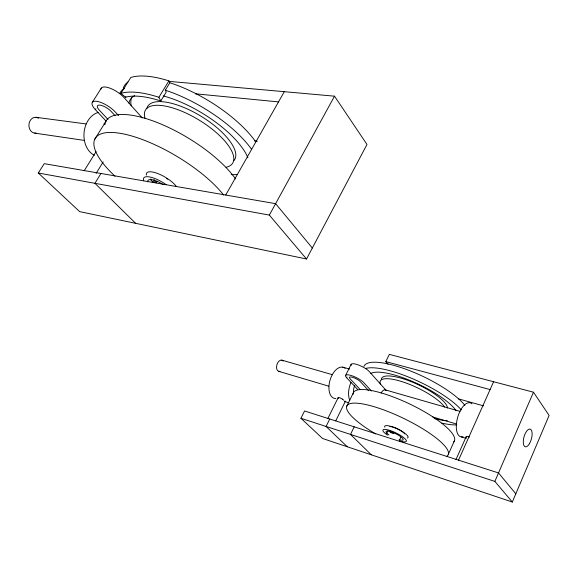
<?xml version="1.0" encoding="UTF-8"?>
<svg xmlns="http://www.w3.org/2000/svg" width="578" height="578" viewBox="0 0 578 578"><rect width="100%" height="100%" fill="white"/><g stroke="black" fill="none" stroke-linecap="round" stroke-linejoin="round"><path stroke-width="0.87" d="M515.807 493.8L498.525 472.934L304.584 410.98L300.921 418.27L322.575 438.492L512.318 502.022L549.1 415.438L533.48 392.202L389.312 354.379L385.801 361.618L388.113 364.321M512.318 502.022L494.855 481.402L533.48 392.202M455.977 459.546L466.078 436.982M458.527 460.153L493.598 381.74M448.282 454.416L454.481 440.674M399.593 439.909L400.8 437.322M394.023 432.604L393.575 433.551A6.488 1.517 25.8 0 0 390.735 432.655L391.068 431.947M392.7 431.556L392.368 432.272L393.575 433.551M386.827 433.204L387.939 430.863M389.861 430.668L389.521 431.376L390.735 432.655M354.191 426.824L350.514 434.41L371.264 454.799M346.786 406.204L353.31 392.895M335.775 420.806L345.225 401.58M357.659 389.493L346.648 377.745L346.988 377.058M327.871 418.479L338.166 397.664A4.068 1.185 33.7 0 1 342.479 399.261M329.756 419.021L326.086 426.456L347.299 446.772M345.572 375.512L351.034 364.487M312.322 248.02L275.605 203.666L44.239 163.661L38.307 173.003L79.677 211.642L306.528 259.009L366.979 144.464L334.525 96.179L168.827 81.346M306.528 259.009L269.341 215.095L334.525 96.179M225.723 195.046L284.297 91.685M154.232 179.563L153.864 180.177L156.27 182.72L157.187 181.181M150.872 178.985L150.504 179.599L152.917 182.142L153.278 181.528M160.814 100.984L158.899 97.277L168.899 80.877A84.005 32.332 31.5 0 0 130.801 77.481L120.896 93.361L125.563 97.249A78.398 28.951 31.3 0 1 160.814 100.984L166.226 92.083L165.294 90.219L169.831 82.77L168.899 80.877M100.969 173.472L94.929 183.313L135.678 223.354M96.107 173.407L103.187 161.898M125.563 97.249L125.903 96.707M84.171 170.828L96.049 151.66M94.734 139.327L105.593 121.893M106.236 121.25L95.37 109.654L95.926 108.772M92.401 102.234L101.36 88.051M195.35 93.795L278.509 101.894M254.58 140.953L257.261 141.292M36.009 117.305L86.021 123.93M34.687 133.121L84.518 140.44M38.307 173.003L269.341 215.095M385.801 361.618L490.101 389.565M458.491 398.863L483.555 405.872M342.754 367.16L349.574 369.067M281.71 360.116L332.538 374.725M385.114 389.832L460.016 411.355M278.885 371.387L328.752 386.162M432.778 416.984L456.837 424.108M344.38 401.428L348.563 402.678M461.36 436.917L466.236 438.42M300.921 418.27L494.855 481.402M108.007 119.451L99.3 110.123A9.248 3.266 32.9 0 1 99.98 105.124A9.248 3.266 32.9 0 1 111.258 111.547L115.073 115.687M359.95 389.319L350.051 378.72A6.423 1.691 26.4 0 1 352.529 377.311A6.423 1.691 26.4 0 1 360.361 381.675L368.547 390.555M118.562 115.586L115.297 112.031A15.418 5.44 32.9 0 0 96.468 101.287A15.418 5.44 32.9 0 0 95.37 109.654M371.459 390.974L363.829 382.672A10.707 2.825 26.4 0 0 350.759 375.375A10.707 2.825 26.4 0 0 346.648 377.745M142.246 117.919L124.183 97.74A15.339 5.621 33.1 0 0 109.921 88.152A15.339 5.621 33.1 0 0 100.919 89.149M380.555 384.392A36.327 9.848 25.5 0 1 405.243 382.737A36.327 9.848 25.5 0 1 444.641 407.071M363.952 366.401A57.641 15.938 25.4 0 1 408.986 370.397A57.641 15.938 25.4 0 1 464.871 405.322M456.454 424.909A57.742 15.664 25.5 0 1 441.845 423.125M365.469 368.526A57.742 15.664 25.5 0 1 413.154 378.973A57.742 15.664 25.5 0 1 461.309 409.889M447.329 420.77A49.166 13.33 25.5 0 1 434.179 418.494M370.859 373.446A49.166 13.33 25.5 0 1 413.826 382.051A49.166 13.33 25.5 0 1 456.143 410.763M381.386 379.334A36.291 9.934 25.4 0 1 414.563 383.055A36.291 9.934 25.4 0 1 447.466 408.039M353.064 394.348A55.958 14.089 25.6 0 1 408.769 403.545A55.958 14.089 25.6 0 1 453.737 441.917M375.758 433.962A56.196 13.424 25.7 0 1 350.427 403.552A56.196 13.424 25.7 0 1 414.614 424.064A56.196 13.424 25.7 0 1 446.31 456.512M389.832 426.6A8.634 2.059 25.8 0 1 398.032 429.013A8.634 2.059 25.8 0 1 404.643 433.883M145.049 118.353A51.037 19.255 31.4 0 1 198.442 119.675A51.037 19.255 31.4 0 1 226.15 167.259M119.942 92.841A81.187 30.67 31.4 0 1 124.588 88.391M165.294 90.219A81.187 30.67 31.4 0 1 251.286 148.871M237.377 174.513A69.028 26.299 31.5 0 1 231.2 174.57M131.249 105.918A69.028 26.299 31.5 0 1 131.668 97.631M128.894 103.18A69.114 26.089 31.4 0 1 134.688 95.681M163.242 95.926A69.114 26.089 31.4 0 1 247.897 157.758M146.79 108.628A50.98 19.406 31.5 0 1 200.039 115.643A50.98 19.406 31.5 0 1 233.902 160.619M94.286 155.272A22.405 17.051 -85.4 0 1 84.056 132.73A22.405 17.051 -85.4 0 1 98.079 112.493M104.018 123.685A11.206 8.526 -85.4 0 1 104.791 124.046M146.393 175.069A18.279 6.069 30.9 0 1 157.794 173.544A18.279 6.069 30.9 0 1 176.565 186.687M143.734 180.755A18.308 5.99 30.9 0 1 149.42 176.919A18.308 5.99 30.9 0 1 166.103 184.62M147.708 181.882A13.424 4.393 30.9 0 1 163.032 184.534M152.917 182.142A9.154 2.998 30.9 0 1 156.27 182.72M123.287 88.087A80.992 31.161 31.5 0 1 127.911 81.968M169.831 82.77A80.992 31.161 31.5 0 1 255.483 141.458M120.896 93.361A84.46 31.198 31.3 0 1 158.899 97.277M36.002 133.077A7.94 6.409 -87.4 0 1 29.023 123.793A7.94 6.409 -87.4 0 1 38.415 118.194M104.77 124.761A78.875 27.73 31.1 0 1 160.063 123.678A78.875 27.73 31.1 0 1 235.528 178.942M115.051 176.239A79.352 26.523 30.9 0 1 120.759 133.41A79.352 26.523 30.9 0 1 223.635 195.046M166.608 178.486A12.181 4.06 30.9 0 1 167.627 179.18M381.104 393.141A6.257 3.302 -74.2 0 1 386.205 390.468L369.27 371.546A10.671 2.926 26.3 0 0 357.479 364.639A10.671 2.926 26.3 0 0 351.186 365.52M279.99 371.314A5.816 3.526 -73.8 0 1 276.927 364.66A5.816 3.526 -73.8 0 1 283.119 361.019M384.818 427.243A12.962 3.078 25.8 0 1 397.491 428.984A12.962 3.078 25.8 0 1 407.396 438.001M387.513 435.111A12.976 3.035 25.8 0 1 386.523 429.562A12.976 3.035 25.8 0 1 404.34 438.146A12.976 3.035 25.8 0 1 399.557 440.913M388.965 434.974A9.515 2.225 25.8 0 1 388.691 431.195A9.515 2.225 25.8 0 1 401.457 437.257A9.515 2.225 25.8 0 1 399.087 439.771M335.84 398.574A16.184 9.089 -74 0 1 330.146 379.804A16.184 9.089 -74 0 1 345.117 368.294M349.762 400.301A16.408 8.966 -74.1 0 1 350.911 382.513M353.591 392.527A8.2 4.487 -74.1 0 1 354.675 385.548M463.094 436.773A17.636 8.208 -74.5 0 1 457.53 417.865A17.636 8.208 -74.5 0 1 471.973 403.849M466.468 436.448A4.508 1.423 31.3 0 1 469.43 437.047M466.417 437.445A4.508 1.618 20.3 0 1 466.294 436.39M345.218 401.58A4.06 0.78 19.6 0 1 345.023 401.623M345.507 401.211A4.068 0.52 29.9 0 1 344.546 401.089M342.458 399.138A4.075 0.383 38.8 0 1 343.729 400.214M338.361 398.567A4.068 1.445 22.9 0 1 338.079 397.628M529.506 443.601A9.169 3.836 -74.7 0 0 530.301 429.165A9.169 3.836 -74.7 0 0 523.307 441.093A9.169 3.836 -74.7 0 0 529.506 443.601"/></g></svg>
